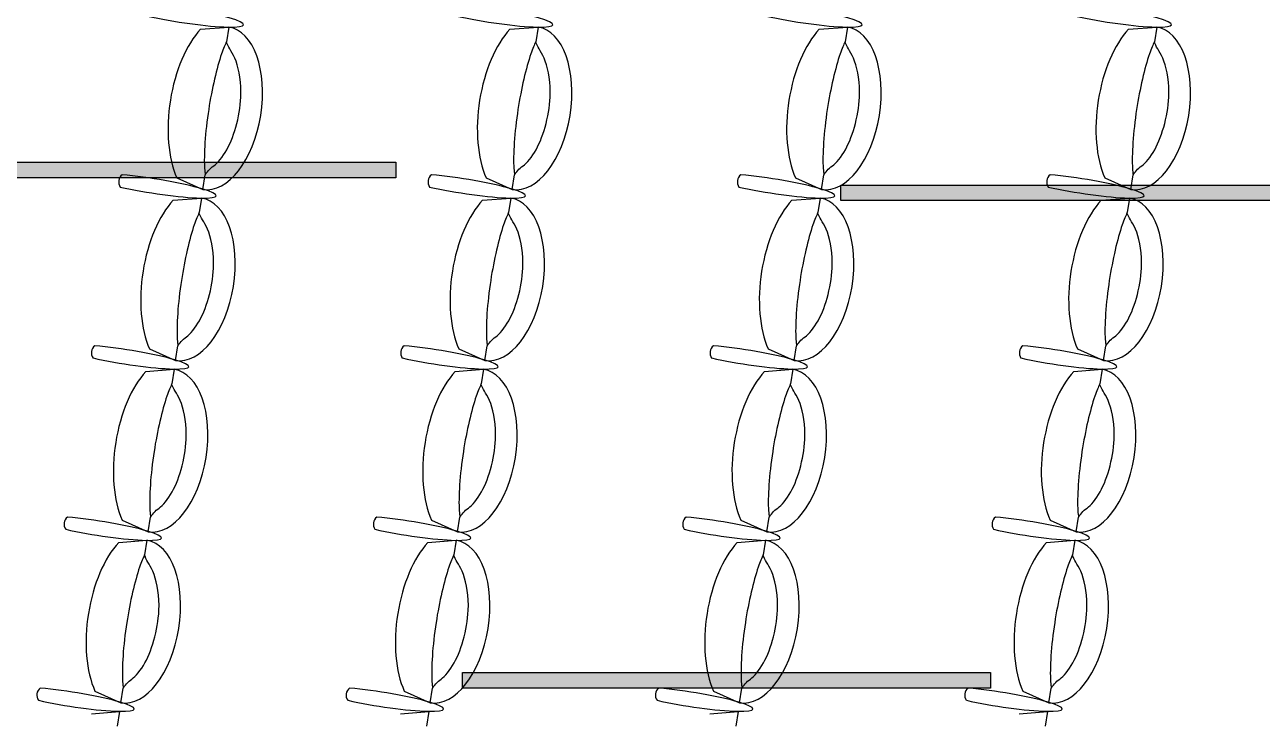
# Model space of a CAD drawing. Header units: metres. Extents: x -11 to 85, y -301 to 135.
# Drawn here: x 24.919 to 28.92, y 34.803 to 37.072 of the extents above; entities that cross this region are included whole.
import ezdxf

# ---------------------------------------------------------------- set-up
doc = ezdxf.new("R2010")
doc.units = ezdxf.units.M
doc.header["$LTSCALE"] = 0.036
for name, color, linetype in [('arxitek corofos', 252, 'Continuous'), ('Epipla', 252, 'Continuous'), ('hatch color', 252, 'Continuous'), ('HLEK_FL001_SYMBOLS', 230, 'Continuous'), ('KYKLOFORHTES', 152, 'Continuous')]:
    doc.layers.add(name, color=color, linetype=linetype)

# ---------------------------------------------------------------- blocks, each defined once
blk = doc.blocks.new('A$C4C174ED7')
at = {"layer": 'Epipla'}
for p, q in [((5.4978, 1.9437), (5.5891, 1.9506)), ((5.5891, 1.9506), (5.5815, 1.9032)), ((6.4978, 1.9437), (6.5891, 1.9506)), ((6.5891, 1.9506), (6.5815, 1.9032)), ((7.4978, 1.9437), (7.5891, 1.9506)), ((7.5891, 1.9506), (7.5815, 1.9032)), ((8.4978, 1.9437), (8.5891, 1.9506)), ((8.5891, 1.9506), (8.5815, 1.9032)), ((5.4211, 1.463), (5.5053, 1.4253)), ((5.5053, 1.4253), (5.5127, 1.4722)), ((6.4211, 1.463), (6.5053, 1.4253)), ((6.5053, 1.4253), (6.5127, 1.4722)), ((7.4211, 1.463), (7.5053, 1.4253)), ((7.5053, 1.4253), (7.5127, 1.4722)), ((8.4211, 1.463), (8.5053, 1.4253)), ((8.5053, 1.4253), (8.5127, 1.4722)), ((5.4096, 1.3906), (5.5009, 1.3976)), ((5.5009, 1.3976), (5.4933, 1.3502)), ((6.4096, 1.3906), (6.5009, 1.3976)), ((6.5009, 1.3976), (6.4933, 1.3502)), ((7.4096, 1.3906), (7.5009, 1.3976)), ((7.5009, 1.3976), (7.4933, 1.3502)), ((8.4096, 1.3906), (8.5009, 1.3976)), ((8.5009, 1.3976), (8.4933, 1.3502)), ((5.3329, 0.91), (5.417, 0.8723)), ((5.417, 0.8723), (5.4245, 0.9192)), ((6.3329, 0.91), (6.417, 0.8723)), ((6.417, 0.8723), (6.4245, 0.9192)), ((7.3329, 0.91), (7.417, 0.8723)), ((7.417, 0.8723), (7.4245, 0.9192)), ((8.3329, 0.91), (8.417, 0.8723)), ((8.417, 0.8723), (8.4245, 0.9192)), ((5.3212, 0.8366), (5.4124, 0.8435)), ((5.4124, 0.8435), (5.4049, 0.7961)), ((6.3212, 0.8366), (6.4124, 0.8435)), ((6.4124, 0.8435), (6.4049, 0.7961)), ((7.3212, 0.8366), (7.4124, 0.8435)), ((7.4124, 0.8435), (7.4049, 0.7961)), ((8.3212, 0.8366), (8.4124, 0.8435)), ((8.4124, 0.8435), (8.4049, 0.7961)), ((5.3286, 0.3182), (5.3361, 0.3651)), ((6.3286, 0.3182), (6.3361, 0.3651)), ((7.3286, 0.3182), (7.3361, 0.3651)), ((8.3286, 0.3182), (8.3361, 0.3651)), ((5.2445, 0.3559), (5.3286, 0.3182)), ((6.2445, 0.3559), (6.3286, 0.3182)), ((7.2445, 0.3559), (7.3286, 0.3182)), ((8.2445, 0.3559), (8.3286, 0.3182)), ((5.233, 0.2836), (5.3242, 0.2905)), ((5.3242, 0.2905), (5.3166, 0.2431)), ((6.233, 0.2836), (6.3242, 0.2905)), ((6.3242, 0.2905), (6.3166, 0.2431)), ((7.233, 0.2836), (7.3242, 0.2905)), ((7.3242, 0.2905), (7.3166, 0.2431)), ((8.233, 0.2836), (8.3242, 0.2905)), ((8.3242, 0.2905), (8.3166, 0.2431)), ((5.1563, -0.1971), (5.2404, -0.2348)), ((5.2404, -0.2348), (5.2479, -0.1879)), ((6.1563, -0.1971), (6.2404, -0.2348)), ((6.2404, -0.2348), (6.2479, -0.1879)), ((7.1563, -0.1971), (7.2404, -0.2348)), ((7.2404, -0.2348), (7.2479, -0.1879)), ((8.1563, -0.1971), (8.2404, -0.2348)), ((8.2404, -0.2348), (8.2479, -0.1879)), ((5.1446, -0.2705), (5.2358, -0.2636)), ((5.2358, -0.2636), (5.2282, -0.311)), ((6.1446, -0.2705), (6.2358, -0.2636)), ((6.2358, -0.2636), (6.2282, -0.311)), ((7.1446, -0.2705), (7.2358, -0.2636)), ((7.2358, -0.2636), (7.2282, -0.311)), ((8.1446, -0.2705), (8.2358, -0.2636)), ((8.2358, -0.2636), (8.2282, -0.311))]:
    blk.add_line(p, q, dxfattribs=at)
for points in [[(5.2444, 1.4727, 0.397593), (5.2383, 1.4331)], [(6.2444, 1.4727, 0.397593), (6.2383, 1.4331)], [(7.2444, 1.4727, 0.397593), (7.2383, 1.4331)], [(8.2444, 1.4727, 0.397593), (8.2383, 1.4331)], [(5.1562, 0.9197, 0.397593), (5.15, 0.8801)], [(6.1562, 0.9197, 0.397593), (6.15, 0.8801)], [(7.1562, 0.9197, 0.397593), (7.15, 0.8801)], [(8.1562, 0.9197, 0.397593), (8.15, 0.8801)], [(5.0678, 0.3656, 0.397593), (5.0616, 0.326)], [(6.0678, 0.3656, 0.397593), (6.0616, 0.326)], [(7.0678, 0.3656, 0.397593), (7.0616, 0.326)], [(8.0678, 0.3656, 0.397593), (8.0616, 0.326)], [(4.9796, -0.1874, 0.397593), (4.9734, -0.227)], [(5.9796, -0.1874, 0.397593), (5.9734, -0.227)], [(6.9796, -0.1874, 0.397593), (6.9734, -0.227)], [(7.9796, -0.1874, 0.397593), (7.9734, -0.227)]]:
    blk.add_lwpolyline(points, format="xyb", dxfattribs=at)
for centre, major_axis, ratio, start_param, end_param in [((5.4337, 1.9896), (-0.2028, 0.0318), 0.113529, 1.031877, 5.251545), ((6.4337, 1.9896), (-0.2028, 0.0318), 0.113529, 1.031877, 5.251545), ((7.4337, 1.9896), (-0.2028, 0.0318), 0.113529, 1.031877, 5.251545), ((8.4337, 1.9896), (-0.2028, 0.0318), 0.113529, 1.031877, 5.251545), ((5.5472, 1.6879), (0.0463, 0.2995), 0.493003, 0.628379, 2.49343), ((5.5472, 1.6879), (0.0419, 0.2627), 0.552275, 3.141593, 6.283185), ((6.5472, 1.6879), (0.0463, 0.2995), 0.493003, 0.628379, 2.49343), ((6.5472, 1.6879), (0.0419, 0.2627), 0.552275, 3.141593, 6.283185), ((7.5472, 1.6879), (0.0463, 0.2995), 0.493003, 0.628379, 2.49343), ((7.5472, 1.6879), (0.0419, 0.2627), 0.552275, 3.141593, 6.283185), ((8.5472, 1.6879), (0.0463, 0.2995), 0.493003, 0.628379, 2.49343), ((8.5472, 1.6879), (0.0419, 0.2627), 0.552275, 3.141593, 6.283185), ((5.3454, 1.4366), (-0.2028, 0.0318), 0.113529, 1.031877, 5.251545), ((6.3454, 1.4366), (-0.2028, 0.0318), 0.113529, 1.031877, 5.251545), ((7.3454, 1.4366), (-0.2028, 0.0318), 0.113529, 1.031877, 5.251545), ((8.3454, 1.4366), (-0.2028, 0.0318), 0.113529, 1.031877, 5.251545), ((5.4589, 1.1349), (0.0463, 0.2995), 0.493003, 0.628379, 2.49343), ((5.4589, 1.1349), (0.0419, 0.2627), 0.552275, 3.141593, 6.283185), ((6.4589, 1.1349), (0.0463, 0.2995), 0.493003, 0.628379, 2.49343), ((6.4589, 1.1349), (0.0419, 0.2627), 0.552275, 3.141593, 6.283185), ((7.4589, 1.1349), (0.0463, 0.2995), 0.493003, 0.628379, 2.49343), ((7.4589, 1.1349), (0.0419, 0.2627), 0.552275, 3.141593, 6.283185), ((8.4589, 1.1349), (0.0463, 0.2995), 0.493003, 0.628379, 2.49343), ((8.4589, 1.1349), (0.0419, 0.2627), 0.552275, 3.141593, 6.283185), ((5.2572, 0.8836), (-0.2028, 0.0318), 0.113529, 1.031877, 5.251545), ((6.2572, 0.8836), (-0.2028, 0.0318), 0.113529, 1.031877, 5.251545), ((7.2572, 0.8836), (-0.2028, 0.0318), 0.113529, 1.031877, 5.251545), ((8.2572, 0.8836), (-0.2028, 0.0318), 0.113529, 1.031877, 5.251545), ((5.3705, 0.5809), (0.0419, 0.2627), 0.552275, 3.141593, 6.283185), ((6.3705, 0.5809), (0.0419, 0.2627), 0.552275, 3.141593, 6.283185), ((7.3705, 0.5809), (0.0419, 0.2627), 0.552275, 3.141593, 6.283185), ((8.3705, 0.5809), (0.0419, 0.2627), 0.552275, 3.141593, 6.283185), ((5.3705, 0.5809), (0.0463, 0.2995), 0.493003, 0.628379, 2.49343), ((6.3705, 0.5809), (0.0463, 0.2995), 0.493003, 0.628379, 2.49343), ((7.3705, 0.5809), (0.0463, 0.2995), 0.493003, 0.628379, 2.49343), ((8.3705, 0.5809), (0.0463, 0.2995), 0.493003, 0.628379, 2.49343), ((5.1688, 0.3295), (-0.2028, 0.0318), 0.113529, 1.031877, 5.251545), ((6.1688, 0.3295), (-0.2028, 0.0318), 0.113529, 1.031877, 5.251545), ((7.1688, 0.3295), (-0.2028, 0.0318), 0.113529, 1.031877, 5.251545), ((8.1688, 0.3295), (-0.2028, 0.0318), 0.113529, 1.031877, 5.251545), ((5.2823, 0.0278), (0.0463, 0.2995), 0.493003, 0.628379, 2.49343), ((5.2823, 0.0278), (0.0419, 0.2627), 0.552275, 3.141593, 6.283185), ((6.2823, 0.0278), (0.0463, 0.2995), 0.493003, 0.628379, 2.49343), ((6.2823, 0.0278), (0.0419, 0.2627), 0.552275, 3.141593, 6.283185), ((7.2823, 0.0278), (0.0463, 0.2995), 0.493003, 0.628379, 2.49343), ((7.2823, 0.0278), (0.0419, 0.2627), 0.552275, 3.141593, 6.283185), ((8.2823, 0.0278), (0.0463, 0.2995), 0.493003, 0.628379, 2.49343), ((8.2823, 0.0278), (0.0419, 0.2627), 0.552275, 3.141593, 6.283185), ((5.0806, -0.2235), (-0.2028, 0.0318), 0.113529, 1.031877, 5.251545), ((6.0806, -0.2235), (-0.2028, 0.0318), 0.113529, 1.031877, 5.251545), ((7.0806, -0.2235), (-0.2028, 0.0318), 0.113529, 1.031877, 5.251545), ((8.0806, -0.2235), (-0.2028, 0.0318), 0.113529, 1.031877, 5.251545)]:
    blk.add_ellipse(centre, major_axis=major_axis, ratio=ratio, start_param=start_param, end_param=end_param, dxfattribs=at)
for points, knots in [([(5.5815, 1.9032), (5.5769, 1.8941), (5.5711, 1.8803), (5.55, 1.8187), (5.5343, 1.7516), (5.5125, 1.6102), (5.5078, 1.5361), (5.5112, 1.4851), (5.512, 1.4781), (5.5128, 1.4726)], [0.506584, 0.506584, 0.506584, 0.506584, 0.805592, 0.805592, 1.599086, 1.599086, 2.473163, 2.473163, 2.635992, 2.635992, 2.635992, 2.635992]), ([(5.5128, 1.4726), (5.5128, 1.4726), (5.5239, 1.4901), (5.5475, 1.5058), (5.5634, 1.5219), (5.6042, 1.5892), (5.6249, 1.6598), (5.6301, 1.7689), (5.6229, 1.811), (5.6015, 1.8696), (5.5894, 1.8798), (5.5815, 1.9032), (5.5815, 1.9032), (5.5815, 1.9032)], [3.141593, 3.141593, 3.141593, 3.141593, 3.601272, 3.601272, 4.06095, 4.06095, 4.924473, 4.924473, 5.526258, 5.526258, 6.140896, 6.140896, 6.283185, 6.283185, 6.283185, 6.283185]), ([(6.5815, 1.9032), (6.5769, 1.8941), (6.5711, 1.8803), (6.55, 1.8187), (6.5343, 1.7516), (6.5125, 1.6102), (6.5078, 1.5361), (6.5112, 1.4851), (6.512, 1.4781), (6.5128, 1.4726)], [0.506584, 0.506584, 0.506584, 0.506584, 0.805592, 0.805592, 1.599086, 1.599086, 2.473163, 2.473163, 2.635992, 2.635992, 2.635992, 2.635992]), ([(6.5128, 1.4726), (6.5128, 1.4726), (6.5239, 1.4901), (6.5475, 1.5058), (6.5634, 1.5219), (6.6042, 1.5892), (6.6249, 1.6598), (6.6301, 1.7689), (6.6229, 1.811), (6.6015, 1.8696), (6.5894, 1.8798), (6.5815, 1.9032), (6.5815, 1.9032), (6.5815, 1.9032)], [3.141593, 3.141593, 3.141593, 3.141593, 3.601272, 3.601272, 4.06095, 4.06095, 4.924473, 4.924473, 5.526258, 5.526258, 6.140896, 6.140896, 6.283185, 6.283185, 6.283185, 6.283185]), ([(7.5815, 1.9032), (7.5769, 1.8941), (7.5711, 1.8803), (7.55, 1.8187), (7.5343, 1.7516), (7.5125, 1.6102), (7.5078, 1.5361), (7.5112, 1.4851), (7.512, 1.4781), (7.5128, 1.4726)], [0.506584, 0.506584, 0.506584, 0.506584, 0.805592, 0.805592, 1.599086, 1.599086, 2.473163, 2.473163, 2.635992, 2.635992, 2.635992, 2.635992]), ([(7.5128, 1.4726), (7.5128, 1.4726), (7.5239, 1.4901), (7.5475, 1.5058), (7.5634, 1.5219), (7.6042, 1.5892), (7.6249, 1.6598), (7.6301, 1.7689), (7.6229, 1.811), (7.6015, 1.8696), (7.5894, 1.8798), (7.5815, 1.9032), (7.5815, 1.9032), (7.5815, 1.9032)], [3.141593, 3.141593, 3.141593, 3.141593, 3.601272, 3.601272, 4.06095, 4.06095, 4.924473, 4.924473, 5.526258, 5.526258, 6.140896, 6.140896, 6.283185, 6.283185, 6.283185, 6.283185]), ([(8.5815, 1.9032), (8.5769, 1.8941), (8.5711, 1.8803), (8.55, 1.8187), (8.5343, 1.7516), (8.5125, 1.6102), (8.5078, 1.5361), (8.5112, 1.4851), (8.512, 1.4781), (8.5128, 1.4726)], [0.506584, 0.506584, 0.506584, 0.506584, 0.805592, 0.805592, 1.599086, 1.599086, 2.473163, 2.473163, 2.635992, 2.635992, 2.635992, 2.635992]), ([(8.5128, 1.4726), (8.5128, 1.4726), (8.5239, 1.4901), (8.5475, 1.5058), (8.5634, 1.5219), (8.6042, 1.5892), (8.6249, 1.6598), (8.6301, 1.7689), (8.6229, 1.811), (8.6015, 1.8696), (8.5894, 1.8798), (8.5815, 1.9032), (8.5815, 1.9032), (8.5815, 1.9032)], [3.141593, 3.141593, 3.141593, 3.141593, 3.601272, 3.601272, 4.06095, 4.06095, 4.924473, 4.924473, 5.526258, 5.526258, 6.140896, 6.140896, 6.283185, 6.283185, 6.283185, 6.283185]), ([(5.4933, 1.3502), (5.4887, 1.3411), (5.4828, 1.3273), (5.4618, 1.2657), (5.4461, 1.1985), (5.4243, 1.0572), (5.4196, 0.9831), (5.4229, 0.9321), (5.4237, 0.9251), (5.4246, 0.9196)], [0.506584, 0.506584, 0.506584, 0.506584, 0.805592, 0.805592, 1.599086, 1.599086, 2.473163, 2.473163, 2.635992, 2.635992, 2.635992, 2.635992]), ([(5.4246, 0.9196), (5.4246, 0.9196), (5.4356, 0.937), (5.4593, 0.9528), (5.4751, 0.9689), (5.516, 1.0362), (5.5366, 1.1068), (5.5418, 1.2159), (5.5347, 1.258), (5.5133, 1.3166), (5.5012, 1.3268), (5.4933, 1.3502), (5.4933, 1.3502), (5.4933, 1.3502)], [3.141593, 3.141593, 3.141593, 3.141593, 3.601272, 3.601272, 4.06095, 4.06095, 4.924473, 4.924473, 5.526258, 5.526258, 6.140896, 6.140896, 6.283185, 6.283185, 6.283185, 6.283185]), ([(6.4933, 1.3502), (6.4887, 1.3411), (6.4828, 1.3273), (6.4618, 1.2657), (6.4461, 1.1985), (6.4243, 1.0572), (6.4196, 0.9831), (6.4229, 0.9321), (6.4237, 0.9251), (6.4246, 0.9196)], [0.506584, 0.506584, 0.506584, 0.506584, 0.805592, 0.805592, 1.599086, 1.599086, 2.473163, 2.473163, 2.635992, 2.635992, 2.635992, 2.635992]), ([(6.4246, 0.9196), (6.4246, 0.9196), (6.4356, 0.937), (6.4593, 0.9528), (6.4751, 0.9689), (6.516, 1.0362), (6.5366, 1.1068), (6.5418, 1.2159), (6.5347, 1.258), (6.5133, 1.3166), (6.5012, 1.3268), (6.4933, 1.3502), (6.4933, 1.3502), (6.4933, 1.3502)], [3.141593, 3.141593, 3.141593, 3.141593, 3.601272, 3.601272, 4.06095, 4.06095, 4.924473, 4.924473, 5.526258, 5.526258, 6.140896, 6.140896, 6.283185, 6.283185, 6.283185, 6.283185]), ([(7.4933, 1.3502), (7.4887, 1.3411), (7.4828, 1.3273), (7.4618, 1.2657), (7.4461, 1.1985), (7.4243, 1.0572), (7.4196, 0.9831), (7.4229, 0.9321), (7.4237, 0.9251), (7.4246, 0.9196)], [0.506584, 0.506584, 0.506584, 0.506584, 0.805592, 0.805592, 1.599086, 1.599086, 2.473163, 2.473163, 2.635992, 2.635992, 2.635992, 2.635992]), ([(7.4246, 0.9196), (7.4246, 0.9196), (7.4356, 0.937), (7.4593, 0.9528), (7.4751, 0.9689), (7.516, 1.0362), (7.5366, 1.1068), (7.5418, 1.2159), (7.5347, 1.258), (7.5133, 1.3166), (7.5012, 1.3268), (7.4933, 1.3502), (7.4933, 1.3502), (7.4933, 1.3502)], [3.141593, 3.141593, 3.141593, 3.141593, 3.601272, 3.601272, 4.06095, 4.06095, 4.924473, 4.924473, 5.526258, 5.526258, 6.140896, 6.140896, 6.283185, 6.283185, 6.283185, 6.283185]), ([(8.4933, 1.3502), (8.4887, 1.3411), (8.4828, 1.3273), (8.4618, 1.2657), (8.4461, 1.1985), (8.4243, 1.0572), (8.4196, 0.9831), (8.4229, 0.9321), (8.4237, 0.9251), (8.4246, 0.9196)], [0.506584, 0.506584, 0.506584, 0.506584, 0.805592, 0.805592, 1.599086, 1.599086, 2.473163, 2.473163, 2.635992, 2.635992, 2.635992, 2.635992]), ([(8.4246, 0.9196), (8.4246, 0.9196), (8.4356, 0.937), (8.4593, 0.9528), (8.4751, 0.9689), (8.516, 1.0362), (8.5366, 1.1068), (8.5418, 1.2159), (8.5347, 1.258), (8.5133, 1.3166), (8.5012, 1.3268), (8.4933, 1.3502), (8.4933, 1.3502), (8.4933, 1.3502)], [3.141593, 3.141593, 3.141593, 3.141593, 3.601272, 3.601272, 4.06095, 4.06095, 4.924473, 4.924473, 5.526258, 5.526258, 6.140896, 6.140896, 6.283185, 6.283185, 6.283185, 6.283185]), ([(5.4049, 0.7961), (5.4003, 0.787), (5.3944, 0.7732), (5.3734, 0.7116), (5.3577, 0.6445), (5.3359, 0.5031), (5.3312, 0.429), (5.3345, 0.378), (5.3353, 0.371), (5.3362, 0.3655)], [0.506584, 0.506584, 0.506584, 0.506584, 0.805592, 0.805592, 1.599086, 1.599086, 2.473163, 2.473163, 2.635992, 2.635992, 2.635992, 2.635992]), ([(5.3362, 0.3655), (5.3362, 0.3655), (5.3472, 0.383), (5.3709, 0.3987), (5.3867, 0.4149), (5.4276, 0.4821), (5.4482, 0.5527), (5.4534, 0.6618), (5.4463, 0.7039), (5.4249, 0.7625), (5.4128, 0.7727), (5.4049, 0.7961), (5.4049, 0.7961), (5.4049, 0.7961)], [3.141593, 3.141593, 3.141593, 3.141593, 3.601272, 3.601272, 4.06095, 4.06095, 4.924473, 4.924473, 5.526258, 5.526258, 6.140896, 6.140896, 6.283185, 6.283185, 6.283185, 6.283185]), ([(6.4049, 0.7961), (6.4003, 0.787), (6.3944, 0.7732), (6.3734, 0.7116), (6.3577, 0.6445), (6.3359, 0.5031), (6.3312, 0.429), (6.3345, 0.378), (6.3353, 0.371), (6.3362, 0.3655)], [0.506584, 0.506584, 0.506584, 0.506584, 0.805592, 0.805592, 1.599086, 1.599086, 2.473163, 2.473163, 2.635992, 2.635992, 2.635992, 2.635992]), ([(6.3362, 0.3655), (6.3362, 0.3655), (6.3472, 0.383), (6.3709, 0.3987), (6.3867, 0.4149), (6.4276, 0.4821), (6.4482, 0.5527), (6.4534, 0.6618), (6.4463, 0.7039), (6.4249, 0.7625), (6.4128, 0.7727), (6.4049, 0.7961), (6.4049, 0.7961), (6.4049, 0.7961)], [3.141593, 3.141593, 3.141593, 3.141593, 3.601272, 3.601272, 4.06095, 4.06095, 4.924473, 4.924473, 5.526258, 5.526258, 6.140896, 6.140896, 6.283185, 6.283185, 6.283185, 6.283185]), ([(7.4049, 0.7961), (7.4003, 0.787), (7.3944, 0.7732), (7.3734, 0.7116), (7.3577, 0.6445), (7.3359, 0.5031), (7.3312, 0.429), (7.3345, 0.378), (7.3353, 0.371), (7.3362, 0.3655)], [0.506584, 0.506584, 0.506584, 0.506584, 0.805592, 0.805592, 1.599086, 1.599086, 2.473163, 2.473163, 2.635992, 2.635992, 2.635992, 2.635992]), ([(7.3362, 0.3655), (7.3362, 0.3655), (7.3472, 0.383), (7.3709, 0.3987), (7.3867, 0.4149), (7.4276, 0.4821), (7.4482, 0.5527), (7.4534, 0.6618), (7.4463, 0.7039), (7.4249, 0.7625), (7.4128, 0.7727), (7.4049, 0.7961), (7.4049, 0.7961), (7.4049, 0.7961)], [3.141593, 3.141593, 3.141593, 3.141593, 3.601272, 3.601272, 4.06095, 4.06095, 4.924473, 4.924473, 5.526258, 5.526258, 6.140896, 6.140896, 6.283185, 6.283185, 6.283185, 6.283185]), ([(8.4049, 0.7961), (8.4003, 0.787), (8.3944, 0.7732), (8.3734, 0.7116), (8.3577, 0.6445), (8.3359, 0.5031), (8.3312, 0.429), (8.3345, 0.378), (8.3353, 0.371), (8.3362, 0.3655)], [0.506584, 0.506584, 0.506584, 0.506584, 0.805592, 0.805592, 1.599086, 1.599086, 2.473163, 2.473163, 2.635992, 2.635992, 2.635992, 2.635992]), ([(8.3362, 0.3655), (8.3362, 0.3655), (8.3472, 0.383), (8.3709, 0.3987), (8.3867, 0.4149), (8.4276, 0.4821), (8.4482, 0.5527), (8.4534, 0.6618), (8.4463, 0.7039), (8.4249, 0.7625), (8.4128, 0.7727), (8.4049, 0.7961), (8.4049, 0.7961), (8.4049, 0.7961)], [3.141593, 3.141593, 3.141593, 3.141593, 3.601272, 3.601272, 4.06095, 4.06095, 4.924473, 4.924473, 5.526258, 5.526258, 6.140896, 6.140896, 6.283185, 6.283185, 6.283185, 6.283185]), ([(5.3166, 0.2431), (5.3121, 0.234), (5.3062, 0.2202), (5.2852, 0.1586), (5.2694, 0.0914), (5.2476, -0.0499), (5.2429, -0.124), (5.2463, -0.175), (5.2471, -0.182), (5.248, -0.1875)], [0.506584, 0.506584, 0.506584, 0.506584, 0.805592, 0.805592, 1.599086, 1.599086, 2.473163, 2.473163, 2.635992, 2.635992, 2.635992, 2.635992]), ([(5.248, -0.1875), (5.248, -0.1875), (5.259, -0.17), (5.2826, -0.1543), (5.2985, -0.1382), (5.3394, -0.0709), (5.36, -0.0003), (5.3652, 0.1088), (5.358, 0.1509), (5.3366, 0.2095), (5.3246, 0.2197), (5.3166, 0.2431), (5.3166, 0.2431), (5.3166, 0.2431)], [3.141593, 3.141593, 3.141593, 3.141593, 3.601272, 3.601272, 4.06095, 4.06095, 4.924473, 4.924473, 5.526258, 5.526258, 6.140896, 6.140896, 6.283185, 6.283185, 6.283185, 6.283185]), ([(6.3166, 0.2431), (6.3121, 0.234), (6.3062, 0.2202), (6.2852, 0.1586), (6.2694, 0.0914), (6.2476, -0.0499), (6.2429, -0.124), (6.2463, -0.175), (6.2471, -0.182), (6.248, -0.1875)], [0.506584, 0.506584, 0.506584, 0.506584, 0.805592, 0.805592, 1.599086, 1.599086, 2.473163, 2.473163, 2.635992, 2.635992, 2.635992, 2.635992]), ([(6.248, -0.1875), (6.248, -0.1875), (6.259, -0.17), (6.2826, -0.1543), (6.2985, -0.1382), (6.3394, -0.0709), (6.36, -0.0003), (6.3652, 0.1088), (6.358, 0.1509), (6.3366, 0.2095), (6.3246, 0.2197), (6.3166, 0.2431), (6.3166, 0.2431), (6.3166, 0.2431)], [3.141593, 3.141593, 3.141593, 3.141593, 3.601272, 3.601272, 4.06095, 4.06095, 4.924473, 4.924473, 5.526258, 5.526258, 6.140896, 6.140896, 6.283185, 6.283185, 6.283185, 6.283185]), ([(7.3166, 0.2431), (7.3121, 0.234), (7.3062, 0.2202), (7.2852, 0.1586), (7.2694, 0.0914), (7.2476, -0.0499), (7.2429, -0.124), (7.2463, -0.175), (7.2471, -0.182), (7.248, -0.1875)], [0.506584, 0.506584, 0.506584, 0.506584, 0.805592, 0.805592, 1.599086, 1.599086, 2.473163, 2.473163, 2.635992, 2.635992, 2.635992, 2.635992]), ([(7.248, -0.1875), (7.248, -0.1875), (7.259, -0.17), (7.2826, -0.1543), (7.2985, -0.1382), (7.3394, -0.0709), (7.36, -0.0003), (7.3652, 0.1088), (7.358, 0.1509), (7.3366, 0.2095), (7.3246, 0.2197), (7.3166, 0.2431), (7.3166, 0.2431), (7.3166, 0.2431)], [3.141593, 3.141593, 3.141593, 3.141593, 3.601272, 3.601272, 4.06095, 4.06095, 4.924473, 4.924473, 5.526258, 5.526258, 6.140896, 6.140896, 6.283185, 6.283185, 6.283185, 6.283185]), ([(8.3166, 0.2431), (8.3121, 0.234), (8.3062, 0.2202), (8.2852, 0.1586), (8.2694, 0.0914), (8.2476, -0.0499), (8.2429, -0.124), (8.2463, -0.175), (8.2471, -0.182), (8.248, -0.1875)], [0.506584, 0.506584, 0.506584, 0.506584, 0.805592, 0.805592, 1.599086, 1.599086, 2.473163, 2.473163, 2.635992, 2.635992, 2.635992, 2.635992]), ([(8.248, -0.1875), (8.248, -0.1875), (8.259, -0.17), (8.2826, -0.1543), (8.2985, -0.1382), (8.3394, -0.0709), (8.36, -0.0003), (8.3652, 0.1088), (8.358, 0.1509), (8.3366, 0.2095), (8.3246, 0.2197), (8.3166, 0.2431), (8.3166, 0.2431), (8.3166, 0.2431)], [3.141593, 3.141593, 3.141593, 3.141593, 3.601272, 3.601272, 4.06095, 4.06095, 4.924473, 4.924473, 5.526258, 5.526258, 6.140896, 6.140896, 6.283185, 6.283185, 6.283185, 6.283185])]:
    blk.add_open_spline(points, degree=3, knots=knots, dxfattribs=at)
blk = doc.blocks.new('led 69W')
at = {"layer": 'hatch color'}
blk.add_hatch(color=181, dxfattribs=at).paths.add_polyline_path([(102.8081, -3.6363), (102.8081, -3.6863), (101.1007, -3.6863), (101.1007, -3.6363)])
at = {"layer": 'HLEK_FL001_SYMBOLS'}
blk.add_lwpolyline([(102.8081, -3.6363), (102.8081, -3.6863), (101.1007, -3.6863), (101.1007, -3.6363)], close=True, dxfattribs=at)

msp = doc.modelspace()

# ---------------------------------------------------------------- block references
at = {"layer": 'arxitek corofos'}
msp.add_blockref('A$C4C174ED7', (19.9899, 35.1136), dxfattribs=at)
at = {"layer": 'KYKLOFORHTES'}
for p in [(-76.6896, 40.2629), (-73.5436, 40.189), (-74.7666, 38.6125)]:
    msp.add_blockref('led 69W', p, dxfattribs=at)

doc.saveas('drawing.dxf')
